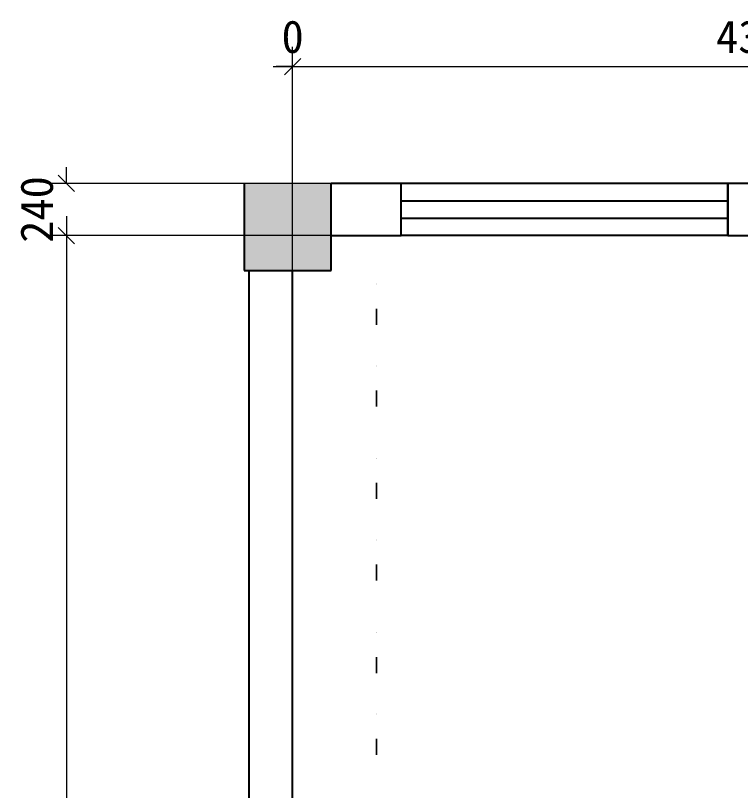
# Model space of a CAD drawing. Header units: millimetres. Extents: x 31518 to 88853, y -87450 to 166285.
# Drawn here: x 82980 to 86311, y -82777 to -79218 of the extents above; entities that cross this region are included whole.
import ezdxf

# ---------------------------------------------------------------- set-up
doc = ezdxf.new("R2010")
doc.units = ezdxf.units.MM
doc.layers.add('J-建筑墙体', color=4, linetype='Continuous')
doc.layers.add('J-建筑柱子', color=4, linetype='Continuous')
doc.styles.add('ROMANS', font='SIMHEI_0.TTF')
doc.dimstyles.new('60', dxfattribs={"dimscale": 60, "dimtxt": 2.5, "dimasz": 1.25, "dimexe": 1.5, "dimexo": 0, "dimgap": 1, "dimtad": 1, "dimdec": 0, "dimzin": 0, "dimdsep": 46, "dimtxsty": 'ROMANS', "dimblk": 'OBLIQUE', "dimcen": 0, "dimdle": 1.5, "dimclrd": 105, "dimclre": 105, "dimclrt": 112, "dimadec": 0, "dimazin": 0, "dimtfac": 1, "dimtdec": 0, "dimtix": 1, "dimtofl": 0, "dimtmove": 2, "dimatfit": 2, "dimldrblk": 'DOT', "dimfxl": 1.5, "dimtolj": 1, "dimtzin": 0, "dimlwd": 13, "dimlwe": 13, "dimarcsym": 0})

# ---------------------------------------------------------------- blocks, each defined once
blk = doc.blocks.new('70108')
at = {"color": 0, "linetype": 'ByBlock', "lineweight": 0, "extrusion": (0, -1, 0)}
for p, q in [((1039.3, 636.2, 944.5), (1039.3, 636.2, 939)), ((1041.8, 636.2, 944.5), (1041.8, 636.2, 939)), ((1189, 636.2, 1260), (1153.4, 636.2, 1153)), ((1153.4, 636.2, 1486.6), (1189, 636.2, 1593.6)), ((1216.7, 636.2, 1280), (1163.6, 636.2, 1120.4)), ((1163.6, 636.2, 1454), (1216.7, 636.2, 1613.6)), ((1226.9, 636.2, 1247.4), (1191.3, 636.2, 1140.4)), ((1191.3, 636.2, 1474), (1226.9, 636.2, 1581)), ((1414.3, 636.2, 944.5), (1414.3, 636.2, 939)), ((1416.8, 636.2, 944.5), (1416.8, 636.2, 939)), ((1528.4, 636.2, 1486.6), (1564, 636.2, 1593.6)), ((1564, 636.2, 1260), (1528.4, 636.2, 1153)), ((1538.6, 636.2, 1454), (1591.7, 636.2, 1613.6)), ((1591.7, 636.2, 1280), (1538.6, 636.2, 1120.4)), ((1566.3, 636.2, 1474), (1601.9, 636.2, 1581)), ((1601.9, 636.2, 1247.4), (1566.3, 636.2, 1140.4))]:
    blk.add_line(p, q, dxfattribs=at)
blk = doc.blocks.new('_Oblique')
at = {"color": 0, "linetype": 'ByBlock', "lineweight": -2}
blk.add_line((-0.5, -0.5), (0.5, 0.5), dxfattribs=at)
blk = doc.blocks.new('*D130')
at = {"color": 105, "lineweight": 13, "transparency": 16777216}
for p, q in [((84053.3, -80389.2), (84053.3, -85262.7)), ((84253.3, -86109.2), (84253.3, -85082.7)), ((84053.3, -85172.7), (83978.3, -85172.7)), ((84253.3, -85172.7), (84328.3, -85172.7))]:
    blk.add_line(p, q, dxfattribs=at)
at = {"layer": 'Defpoints', "color": 0, "transparency": 16777216}
for p in [(84053.3, -80389.2), (84053.3, -85172.7), (84253.3, -86109.2)]:
    blk.add_point(p, dxfattribs=at)
at = {"color": 105, "lineweight": 13, "transparency": 16777216, "xscale": 75, "yscale": 75, "zscale": 75}
blk.add_blockref('_Oblique', (84053.3, -85172.7), dxfattribs=at)
at = {"color": 105, "lineweight": 13, "transparency": 16777216, "xscale": 75, "yscale": 75, "zscale": 75, "rotation": 180}
blk.add_blockref('_Oblique', (84253.3, -85172.7), dxfattribs=at)
at = {"color": 112, "transparency": 16777216, "insert": (84153.3, -85036.9), "char_height": 150, "attachment_point": 5, "style": 'ROMANS'}
blk.add_mtext('\\A1;200', dxfattribs=at)
blk = doc.blocks.new('_Dot')
at = {"color": 0, "linetype": 'ByBlock', "lineweight": -2}
blk.add_line((-0.5, 0), (-1, 0), dxfattribs=at)
at = {"color": 0, "linetype": 'ByBlock', "const_width": 0.5}
blk.add_lwpolyline([(-0.25, 0, 1), (0.25, 0, 1)], format="xyb", close=True, dxfattribs=at)
blk = doc.blocks.new('*D131')
at = {"color": 105, "lineweight": 13, "transparency": 16777216}
for p, q in [((84253.3, -86109.2), (84253.3, -79362.7)), ((84253.3, -80389.2), (84253.3, -79362.7)), ((84253.3, -79452.7), (84178.3, -79452.7)), ((84253.3, -79452.7), (84328.3, -79452.7))]:
    blk.add_line(p, q, dxfattribs=at)
at = {"layer": 'Defpoints', "color": 0, "transparency": 16777216}
for p in [(84253.3, -79452.7), (84253.3, -80389.2), (84253.3, -86109.2)]:
    blk.add_point(p, dxfattribs=at)
at = {"color": 105, "lineweight": 13, "transparency": 16777216, "xscale": 75, "yscale": 75, "zscale": 75}
blk.add_blockref('_Oblique', (84253.3, -79452.7), dxfattribs=at)
at = {"color": 105, "lineweight": 13, "transparency": 16777216, "xscale": 75, "yscale": 75, "zscale": 75, "rotation": 180}
blk.add_blockref('_Oblique', (84253.3, -79452.7), dxfattribs=at)
at = {"color": 112, "transparency": 16777216, "insert": (84253.3, -79316.9), "char_height": 150, "attachment_point": 5, "style": 'ROMANS'}
blk.add_mtext('\\A1;0', dxfattribs=at)
blk = doc.blocks.new('*D132')
at = {"color": 105, "lineweight": 13, "transparency": 16777216}
for p, q in [((84253.3, -80389.2), (84253.3, -79362.7)), ((88553.3, -86109.2), (88553.3, -79362.7)), ((84163.3, -79452.7), (88643.3, -79452.7))]:
    blk.add_line(p, q, dxfattribs=at)
at = {"layer": 'Defpoints', "color": 0, "transparency": 16777216}
for p in [(88553.3, -79452.7), (84253.3, -80389.2), (88553.3, -86109.2)]:
    blk.add_point(p, dxfattribs=at)
at = {"color": 105, "lineweight": 13, "transparency": 16777216, "xscale": 75, "yscale": 75, "zscale": 75, "rotation": 180}
blk.add_blockref('_Oblique', (84253.3, -79452.7), dxfattribs=at)
at = {"color": 105, "lineweight": 13, "transparency": 16777216, "xscale": 75, "yscale": 75, "zscale": 75}
blk.add_blockref('_Oblique', (88553.3, -79452.7), dxfattribs=at)
at = {"color": 112, "transparency": 16777216, "insert": (86403.3, -79316.9), "char_height": 150, "attachment_point": 5, "style": 'ROMANS'}
blk.add_mtext('\\A1;4300', dxfattribs=at)
blk = doc.blocks.new('*D135')
at = {"color": 105, "lineweight": 13, "transparency": 16777216}
for p, q in [((83214, -80139.2), (83214, -86399.2)), ((84752.7, -80229.2), (83124, -80229.2)), ((84453.3, -86309.2), (83124, -86309.2))]:
    blk.add_line(p, q, dxfattribs=at)
at = {"layer": 'Defpoints', "color": 0, "transparency": 16777216}
for p in [(84752.7, -80229.2), (83214, -86309.2), (84453.3, -86309.2)]:
    blk.add_point(p, dxfattribs=at)
at = {"color": 105, "lineweight": 13, "transparency": 16777216, "xscale": 75, "yscale": 75, "zscale": 75}
for p, rotation in [((83214, -80229.2), 90), ((83214, -86309.2), 270)]:
    blk.add_blockref('_Oblique', p, dxfattribs=dict(at, rotation=rotation))
at = {"color": 112, "transparency": 16777216, "insert": (83078.1, -83269.2), "char_height": 150, "attachment_point": 5, "rotation": 90, "style": 'ROMANS'}
blk.add_mtext('\\A1;6080', dxfattribs=at)
blk = doc.blocks.new('*D136')
at = {"color": 105, "lineweight": 13, "transparency": 16777216}
for p, q in [((83214, -79989.2), (83214, -79914.2)), ((84752.7, -79989.2), (83124, -79989.2)), ((84430, -80229.2), (83124, -80229.2)), ((83214, -80229.2), (83214, -80304.2))]:
    blk.add_line(p, q, dxfattribs=at)
at = {"layer": 'Defpoints', "color": 0, "transparency": 16777216}
for p in [(84752.7, -79989.2), (83214, -80229.2), (84430, -80229.2)]:
    blk.add_point(p, dxfattribs=at)
at = {"color": 105, "lineweight": 13, "transparency": 16777216, "xscale": 75, "yscale": 75, "zscale": 75}
for p, rotation in [((83214, -79989.2), 270), ((83214, -80229.2), 90)]:
    blk.add_blockref('_Oblique', p, dxfattribs=dict(at, rotation=rotation))
at = {"color": 112, "transparency": 16777216, "insert": (83078.1, -80109.2), "char_height": 150, "attachment_point": 5, "rotation": 90, "style": 'ROMANS'}
blk.add_mtext('\\A1;240', dxfattribs=at)

msp = doc.modelspace()

# ---------------------------------------------------------------- hatches: boundary and pattern name
at = {"layer": 'J-建筑柱子'}
msp.add_hatch(color=256, dxfattribs=at).paths.add_polyline_path([(84430, -80389.2), (84430, -79989.2), (84030, -79989.2), (84030, -80389.2)])

# ---------------------------------------------------------------- linework, layer by layer
for p, q in [((86252.7, -79989.2), (84752.7, -79989.2)), ((84752.7, -80229.2), (84752.7, -79989.2)), ((86252.7, -80229.2), (86252.7, -79989.2)), ((84752.7, -80069.2), (86252.7, -80069.2)), ((84752.7, -80149.2), (86252.7, -80149.2)), ((86252.7, -80229.2), (84752.7, -80229.2))]:
    msp.add_line(p, q)
at = {"layer": 'J-建筑墙体'}
for p, q in [((84752.7, -79989.2), (84430, -79989.2)), ((84752.7, -80229.2), (84752.7, -79989.2)), ((86753, -79989.2), (86252.7, -79989.2)), ((86252.7, -79989.2), (86252.7, -80229.2)), ((84430, -80229.2), (84752.7, -80229.2)), ((86252.7, -80229.2), (86753, -80229.2)), ((84053.3, -86109.2), (84053.3, -80389.2)), ((84253.3, -86109.2), (84253.3, -80389.2))]:
    msp.add_line(p, q, dxfattribs=at)
at = {"layer": 'J-建筑柱子'}
for p, q in [((84030, -79989.2), (84030, -80389.2)), ((84430, -80389.2), (84430, -79989.2)), ((84030, -80389.2), (84430, -80389.2))]:
    msp.add_line(p, q, dxfattribs=at)

# ---------------------------------------------------------------- block references
at = {"xscale": -1, "rotation": 90}
for p in [(85274.6, -79411.5, -1977), (85274.6, -80211.5, -1977), (85274.6, -81011.5, -1977)]:
    msp.add_blockref('70108', p, dxfattribs=at)

# ---------------------------------------------------------------- dimensions: what is measured, and where the dimension line sits
at = {"color": 2}
for base, p1, p2, picture, middle in [((88553.3, -79452.7), (84253.3, -80389.2), (88553.3, -86109.2), '*D132', (86403.3, -79316.9)), ((84253.3284808, -79452.706669), (84253.3284808, -86109.1535934), (84253.3284808, -80389.1533205), '*D131', (84253.3284808, -79316.8639724)), ((84053.3, -85172.7), (84253.3, -86109.2), (84053.3, -80389.2), '*D130', (84153.3, -85036.9))]:
    dim = msp.add_linear_dim(base=base, p1=p1, p2=p2, dimstyle='60', dxfattribs=at)
    dim.commit()
    dim.dimension.update_dxf_attribs({"geometry": picture, "text_midpoint": middle})
for base, p1, p2, picture, middle in [((83214, -80229.2), (84752.7, -79989.2), (84430, -80229.2), '*D136', (83078.1, -80109.2)), ((83214, -86309.2), (84752.7, -80229.2), (84453.3, -86309.2), '*D135', (83078.1, -83269.2))]:
    dim = msp.add_linear_dim(base=base, p1=p1, p2=p2, angle=270, dimstyle='60', dxfattribs=at)
    dim.commit()
    dim.dimension.update_dxf_attribs({"geometry": picture, "text_midpoint": middle})

doc.saveas('drawing.dxf')
